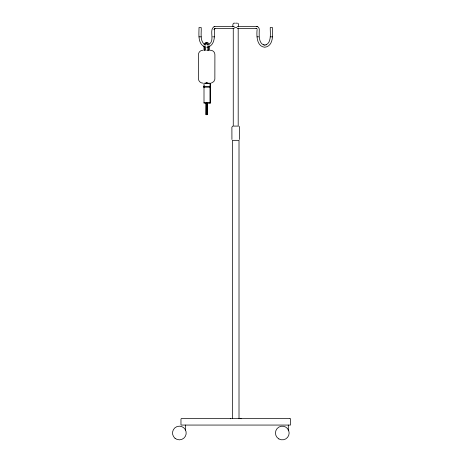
<?xml version="1.0" encoding="UTF-8"?>
<svg xmlns="http://www.w3.org/2000/svg" width="463" height="463" viewBox="0 0 463 463"><rect width="100%" height="100%" fill="white"/><g stroke="black" fill="none" stroke-linecap="round" stroke-linejoin="round"><path stroke-width="0.69" d="M204.119 44.078C199.784 40.356 201.544 32.832 201.197 27.531L199.009 27.531C199.073 33.787 197.435 43.545 204.588 46.85M234.284 26.437L214.815 26.437C208.147 28.706 215.393 40.414 209.253 44.078M214.045 29.719L214.357 29.4L214.363 29.719C214.572 35.489 215.191 43.985 208.784 46.85M257.208 29.429L257.087 29.719C256.537 35.807 256.589 46.404 264.767 47.243C273.841 46.155 272.753 33.961 272.441 27.531L270.253 27.531C270.126 33.07 271.671 42.364 266.075 44.807M239.521 139.519L239.556 127.186L239.012 126.237M214.467 28.503L214.201 28.521C215.445 28.723 214.641 28.428 214.815 28.625L234.284 28.625M230.325 418.766L230.655 418.511M289.936 418.494L181.513 418.494L180.969 419.044L180.969 425.063L290.48 425.063L290.48 419.044L290.075 418.511M256.473 28.521L256.085 28.307L256.641 28.625M256.982 28.503L237.166 28.625M232.704 126.133L231.894 127.186L231.928 139.519M211.371 83.016L213.813 81.61L214.861 79.289L214.901 54.628C214.971 52.076 212.511 49.946 210.005 50.247M214.022 26.582L214.815 26.437M206.683 47.243L208.587 46.89M264.564 45.09L266.266 44.772M214.618 28.665L214.977 28.521M234.978 23.15C232.669 22.513 232.64 25.378 232.987 26.871M235.725 23.15L237.287 23.15M237.166 26.437L256.635 26.437C258.296 26.484 259.309 28.202 259.28 29.719C259.141 34.812 258.499 42.746 263.453 44.807M234.481 27.531L236.969 27.531M199.009 36.837L201.197 36.837M212.72 36.837L214.363 36.837M257.087 36.837L258.73 36.837M270.253 36.837L272.441 36.837M202.985 50.247C200.601 50.12 198.413 52.238 198.471 54.628L198.471 78.722C198.413 81.112 200.601 83.23 202.985 83.103M206.683 50.247L207.679 50.247M205.589 83.103L207.8 83.103M204.004 86.778L210.3 86.778M204.004 87.05L210.3 87.05M204.548 87.461L203.975 87.461L203.975 86.089L204.316 86.089L204.316 87.461M204.004 102.653L210.3 102.653M207.314 114.702L207.343 103.203L207.355 114.702L206.018 114.702L206.081 103.203M256.635 28.625L256.832 28.665M256.635 26.437L257.428 26.582M263.262 44.772L264.963 45.09M240.795 418.511L241.13 418.766M237.918 23.295L238.428 23.96L238.462 26.871M288.293 425.063L288.293 430.839M239.012 418.564L239.012 140.33L232.438 140.33L232.438 418.564M238.19 28.249L238.19 126.092L233.259 126.092L233.259 28.249M210.028 83.218L210.028 103.203M209.398 45.866L209.398 50.247L207.846 50.247L207.846 46.491M208.622 46.491L208.622 50.247M208.107 83.218L208.107 83.629M207.25 83.103L207.21 83.647M207.233 103.203L207.198 114.702M207.077 83.103L207.077 83.647M207.065 103.203L207.065 114.702M206.915 83.103L206.915 83.647M206.909 103.203L206.909 114.702M206.741 83.103L206.741 83.647M206.741 103.203L206.741 114.702M206.562 83.103L206.562 83.647M206.567 103.203L206.567 114.702M206.394 83.103L206.394 83.647M206.4 103.203L206.4 114.702M206.243 83.103L206.243 83.647M206.255 103.203L206.255 114.702M206.162 83.103L206.162 83.647M206.174 103.203L206.104 114.702M206 83.103L206.07 83.647M205.526 46.491L205.526 50.247L203.975 50.247L203.975 45.866M204.75 46.491L204.75 50.247M204.229 86.089L204.229 87.461M185.35 425.063L185.35 430.115M204.866 44.853A3.287 2.321 -90 0 1 206.892 42.59A3.287 2.321 -90 0 1 209.143 44.373M204.09 44.853A3.287 2.321 -90 0 1 207.019 42.741M205.601 45.189A2.188 1.551 -90 0 1 207.071 43.678A2.188 1.551 -90 0 1 208.547 45.189M206.301 43.678A2.188 1.551 90 0 1 207.771 45.189M214.357 29.4L214.155 29.719L214.357 29.4M210.3 83.218L204.004 83.218L204.004 103.203L210.3 103.203L210.3 83.218M207.366 83.647L207.36 83.103L207.331 83.647M175.055 438.322A6.847 6.847 0 0 0 186.12 434.074A6.847 6.847 0 0 0 176.912 426.614A6.847 6.847 0 0 0 175.055 438.322M278.882 438.936A6.847 6.847 0 0 0 289.149 433.003A6.847 6.847 0 0 0 278.882 427.077A6.847 6.847 0 0 0 278.882 438.936"/></g></svg>
